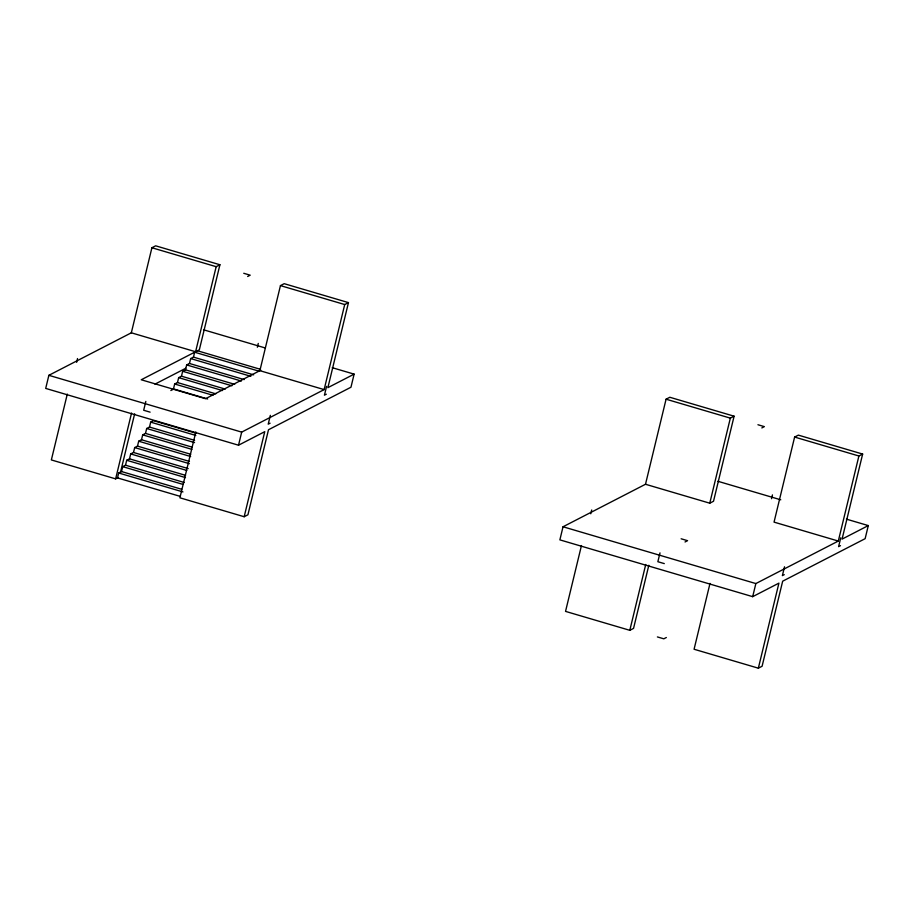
<?xml version="1.0" encoding="UTF-8"?>
<svg xmlns="http://www.w3.org/2000/svg" width="914" height="914" viewBox="0 0 914 914"><rect width="100%" height="100%" fill="white"/><g stroke="black" fill="none" stroke-linecap="round" stroke-linejoin="round"><path stroke-width="1.37" d="M260.81 370.181L205.524 398.698L141.247 379.767L199.343 349.799L219.92 264.752L216.172 266.682L195.596 351.741L131.33 332.81L48.865 375.323L45.7 388.416L238.52 445.209L264.752 431.671L244.175 516.73L179.898 497.799L195.836 431.956M67.293 394.094L51.355 459.936L115.632 478.867L118.135 477.576M76.616 362.321L77.53 358.539M131.33 332.81L151.907 247.751L155.654 245.82L219.92 264.752M115.632 478.867L131.559 413.025M181.669 489.276L121.505 471.544L118.694 472.995L117.506 477.908L180.412 496.428M120.374 472.824L134.644 413.836M121.505 471.544L122.693 466.643L125.504 465.192L184.308 482.512M125.504 465.192L126.692 460.279L129.502 458.839L185.565 475.349M129.502 458.839L130.691 453.927L133.501 452.476L188.193 468.585M133.501 452.476L134.689 447.574L137.5 446.123L189.461 461.421M145.829 401.429L143.692 410.26L150.113 412.157M137.5 446.123L138.688 441.211L141.499 439.76L190.729 454.269M141.499 439.76L142.687 434.858L145.497 433.407L191.986 447.106M145.497 433.407L146.686 428.495L149.496 427.055L194.613 440.342M149.496 427.055L150.684 422.142L153.495 420.691L195.882 433.179M215.773 393.831L177.476 382.555L174.665 384.006L173.477 388.907L207.672 398.984M177.476 382.555L178.664 377.642L181.475 376.202L225.232 389.09M181.475 376.202L182.663 371.29L185.473 369.839L234.704 384.337M185.473 369.839L186.662 364.937L189.472 363.486L244.175 379.596M189.472 363.486L190.66 358.574L193.471 357.123L253.646 374.854M193.471 357.123L194.659 352.221L258.936 371.153M257.36 347.24L258.274 343.447M238.52 445.209L241.684 432.116L324.139 389.604L344.715 304.545L348.463 302.614L327.886 387.662L354.129 374.134L350.965 387.228L268.499 429.74L247.923 514.799L244.175 516.73M348.463 302.614L284.197 283.683L280.449 285.614L259.873 370.673L324.139 389.604M270.35 415.333L268.213 424.165L270.087 423.205M326.572 386.348L324.436 395.179L326.309 394.208M645.501 484.26L666.077 399.201L669.825 397.27L734.102 416.201L713.514 501.26L709.767 503.191L645.501 484.26L563.035 526.772L559.871 539.866L752.69 596.659L778.922 583.132L758.346 668.18L694.08 649.248L710.007 583.406M581.464 545.544L565.538 611.386L629.803 630.317L633.551 628.386L648.826 565.286M590.787 513.771L591.701 509.989M629.803 630.317L645.741 564.475M659.999 552.879L657.863 561.722L664.295 563.607M709.767 503.191L730.343 418.132L734.102 416.201M771.53 498.69L772.444 494.897M752.69 596.659L755.855 583.566L838.309 541.054L858.897 455.995L862.645 454.064L842.068 539.123L868.3 525.584L865.135 538.677L782.67 581.19L762.093 666.249L758.346 668.18M862.645 454.064L798.368 435.133L794.62 437.063L774.044 522.123L838.309 541.054M784.52 566.783L782.384 575.614L784.258 574.655M840.743 537.798L838.606 546.629L840.48 545.658M247.648 276.485L250.185 275.183L243.752 273.286M154.946 384.154L185.748 368.273M170.849 390.529L173.386 389.227M761.83 427.935L764.355 426.632L757.935 424.736M685.032 541.979L687.557 540.677L681.136 538.78M666.34 637.515L663.815 638.817L657.394 636.932M151.907 247.751L216.172 266.682M280.449 285.614L344.715 304.545M666.077 399.201L730.343 418.132M794.62 437.063L858.897 455.995M203.696 329.828L265.243 347.96M332.25 367.691L354.129 374.134M717.878 481.278L780.784 499.809M846.421 519.141L868.3 525.584M197.47 350.77L260.376 369.302M190.66 358.574L250.836 376.305M186.662 364.937L241.365 381.047M182.663 371.29L231.893 385.788M178.664 377.642L222.422 390.541M174.665 384.006L212.962 395.282M48.865 375.323L241.684 432.116M563.035 526.772L755.855 583.566M150.684 422.142L195.802 435.441M146.686 428.495L194.545 442.593M142.687 434.858L191.917 449.357M138.688 441.211L190.649 456.52M134.689 447.574L189.381 463.684M130.691 453.927L186.753 470.436M126.692 460.279L185.496 477.599M122.693 466.643L182.857 484.363M118.694 472.995L182.96 491.926"/></g></svg>
